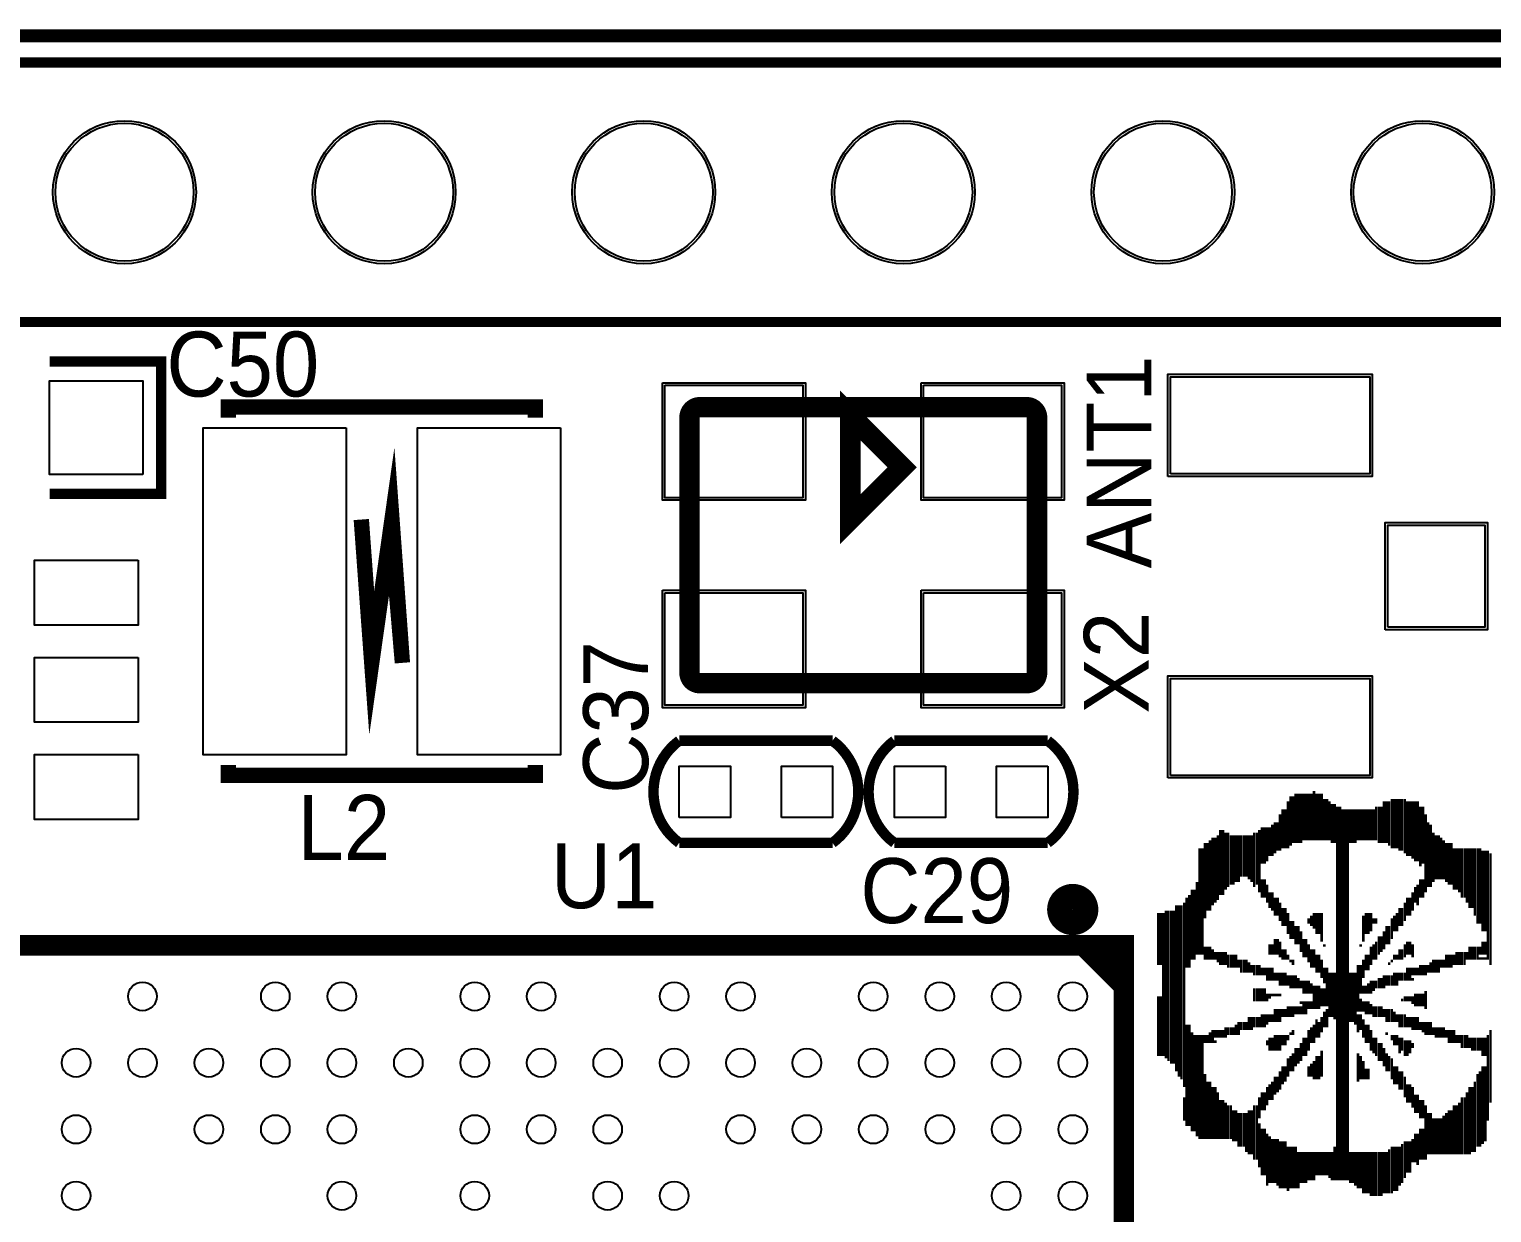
# Model space of a CAD drawing. Extents: x -35 to 92, y 44 to 90.
# Drawn here: x -24.08 to -9.77, y 78.43 to 90.01 of the extents above; entities that cross this region are included whole.
import ezdxf
from ezdxf.enums import TextEntityAlignment as Align

# ---------------------------------------------------------------- set-up
doc = ezdxf.new("R2010")
doc.units = 0
doc.header["$MEASUREMENT"] = 0
for name, color, linetype in [('BG_OUTLINE', 254, 'CONTINUOUS'), ('BG_SILKSCREEN_TOP', 43, 'CONTINUOUS'), ('PG_SILKSCREEN_TOP', 30, 'CONTINUOUS'), ('PIN_PASTEMASK_TOP', 85, 'CONTINUOUS'), ('PIN_TOP', 1, 'CONTINUOUS'), ('RD_SILKSCREEN_TOP', 142, 'CONTINUOUS')]:
    doc.layers.add(name, color=color, linetype=linetype)

msp = doc.modelspace()

# ---------------------------------------------------------------- linework, layer by layer
at = {"layer": 'BG_OUTLINE', "const_width": 0.127}
msp.add_lwpolyline([(-32.45, 89.948), (18.55, 89.948, -0.414214), (20.55, 87.948), (20.55, 45.948, -0.414214), (18.55, 43.948), (-32.45, 43.948, -0.414214), (-34.45, 45.948), (-34.45, 87.948, -0.414214), (-32.45, 89.948)], format="xyb", dxfattribs=at)
msp.add_lwpolyline([(18.55, 89.948), (-32.45, 89.948)], dxfattribs=at)
at = {"layer": 'BG_SILKSCREEN_TOP', "const_width": 0.0254}
for points in [[(-11.513, 82.557), (-11.513, 82.074)], [(-11.767, 82.455), (-11.767, 81.998)], [(-11.742, 82.506), (-11.742, 82.023)], [(-11.717, 82.506), (-11.717, 82.049)], [(-11.691, 82.531), (-11.691, 82.049)], [(-11.666, 82.531), (-11.666, 82.049)], [(-11.64, 82.531), (-11.64, 82.049)], [(-11.615, 82.531), (-11.615, 82.074)], [(-11.59, 82.531), (-11.59, 82.074)], [(-11.564, 82.531), (-11.564, 82.074)], [(-11.539, 82.531), (-11.539, 82.074)], [(-11.488, 82.531), (-11.488, 82.074)], [(-11.463, 82.531), (-11.463, 82.074)], [(-11.437, 82.531), (-11.437, 82.074)], [(-11.412, 82.481), (-11.412, 82.074)], [(-11.386, 82.481), (-11.386, 82.074)], [(-11.361, 82.455), (-11.361, 82.074)], [(-11.336, 82.43), (-11.336, 82.049)], [(-11.31, 82.43), (-11.31, 82.049)], [(-11.285, 82.404), (-11.285, 78.747)], [(-11.259, 82.404), (-11.259, 78.747)], [(-10.904, 82.404), (-10.904, 82.074)], [(-10.878, 82.404), (-10.878, 82.049)], [(-10.853, 82.404), (-10.853, 82.049)], [(-10.828, 82.455), (-10.828, 82.049)], [(-10.802, 82.455), (-10.802, 82.049)], [(-10.777, 82.455), (-10.777, 82.023)], [(-10.751, 82.481), (-10.751, 81.998)], [(-10.726, 82.481), (-10.726, 81.998)], [(-10.701, 82.481), (-10.701, 81.998)], [(-10.675, 82.481), (-10.675, 81.973)], [(-10.65, 82.481), (-10.65, 81.973)], [(-10.624, 82.481), (-10.624, 81.947)], [(-10.599, 82.455), (-10.599, 81.922)], [(-10.574, 82.455), (-10.574, 81.922)], [(-10.548, 82.455), (-10.548, 81.896)], [(-10.523, 82.455), (-10.523, 81.871)], [(-10.497, 82.455), (-10.497, 81.871)], [(-10.472, 82.404), (-10.472, 81.82)], [(-10.447, 82.404), (-10.447, 81.846)], [(-11.844, 82.328), (-11.844, 81.973)], [(-11.818, 82.379), (-11.818, 81.998)], [(-11.793, 82.379), (-11.793, 81.998)], [(-11.234, 82.379), (-11.234, 78.747)], [(-11.209, 82.379), (-11.209, 78.747)], [(-11.183, 82.379), (-11.183, 78.747)], [(-11.158, 82.379), (-11.158, 82.049)], [(-11.132, 82.379), (-11.132, 82.049)], [(-11.107, 82.379), (-11.107, 82.049)], [(-11.082, 82.379), (-11.082, 82.074)], [(-11.056, 82.379), (-11.056, 82.074)], [(-11.031, 82.379), (-11.031, 82.074)], [(-11.005, 82.379), (-11.005, 82.074)], [(-10.98, 82.379), (-10.98, 82.074)], [(-10.955, 82.379), (-10.955, 82.074)], [(-10.929, 82.379), (-10.929, 82.074)], [(-10.421, 82.328), (-10.421, 81.566)], [(-12.453, 82.125), (-12.453, 81.49)], [(-12.428, 82.176), (-12.428, 81.541)], [(-12.402, 82.176), (-12.402, 81.541)], [(-12.377, 82.15), (-12.377, 81.592)], [(-12.352, 82.15), (-12.352, 81.617)], [(-12.326, 82.125), (-12.326, 81.642)], [(-12.301, 82.125), (-12.301, 81.642)], [(-12.275, 82.125), (-12.275, 81.668)], [(-12.25, 82.125), (-12.25, 81.668)], [(-12.225, 82.125), (-12.225, 81.719)], [(-12.199, 82.125), (-12.199, 81.719)], [(-12.174, 82.125), (-12.174, 81.719)], [(-12.148, 82.125), (-12.148, 81.693)], [(-12.123, 82.125), (-12.123, 81.668)], [(-12.098, 82.15), (-12.098, 81.617)], [(-12.072, 82.15), (-12.072, 81.642)], [(-12.047, 82.176), (-12.047, 81.566)], [(-12.021, 82.201), (-12.021, 81.846)], [(-11.996, 82.201), (-11.996, 81.846)], [(-11.971, 82.201), (-11.971, 81.871)], [(-11.945, 82.201), (-11.945, 81.922)], [(-11.92, 82.227), (-11.92, 81.922)], [(-11.894, 82.252), (-11.894, 81.947)], [(-11.869, 82.252), (-11.869, 81.973)], [(-10.396, 82.252), (-10.396, 81.617)], [(-10.37, 82.227), (-10.37, 81.617)], [(-10.345, 82.15), (-10.345, 81.668)], [(-10.32, 82.125), (-10.32, 81.693)], [(-10.294, 82.125), (-10.294, 81.693)], [(-12.631, 81.998), (-12.631, 80.957)], [(-12.606, 81.998), (-12.606, 80.957)], [(-12.58, 82.049), (-12.58, 81.312)], [(-12.555, 82.049), (-12.555, 81.388)], [(-12.529, 82.074), (-12.529, 81.388)], [(-12.504, 82.1), (-12.504, 81.439)], [(-12.479, 82.1), (-12.479, 81.465)], [(-10.269, 82.1), (-10.269, 81.693)], [(-10.243, 82.074), (-10.243, 81.693)], [(-10.218, 82.049), (-10.218, 81.668)], [(-10.193, 82.049), (-10.193, 81.642)], [(-10.167, 82.049), (-10.167, 81.642)], [(-10.142, 81.998), (-10.142, 81.592)], [(-10.116, 81.998), (-10.116, 81.592)], [(-10.091, 81.998), (-10.091, 81.566)], [(-10.066, 81.998), (-10.066, 81.515)], [(-10.04, 81.998), (-10.04, 81.515)], [(-10.015, 81.998), (-10.015, 81.465)], [(-9.989, 81.998), (-9.989, 81.414)], [(-9.964, 81.998), (-9.964, 81.414)], [(-9.939, 81.998), (-9.939, 81.338)], [(-9.913, 81.998), (-9.913, 81.261)], [(-9.888, 81.998), (-9.888, 81.261)], [(-9.862, 81.973), (-9.862, 81.185)], [(-9.837, 81.973), (-9.837, 81.185)], [(-9.812, 81.973), (-9.812, 80.906)], [(-9.786, 81.947), (-9.786, 80.855)], [(-12.021, 81.693), (-12.021, 81.515)], [(-11.996, 81.693), (-11.996, 81.515)], [(-10.472, 81.693), (-10.472, 81.515)], [(-10.447, 81.693), (-10.447, 81.515)], [(-12.707, 81.592), (-12.707, 80.906)], [(-12.682, 81.592), (-12.682, 80.906)], [(-12.656, 81.668), (-12.656, 80.957)], [(-11.971, 81.642), (-11.971, 81.465)], [(-11.945, 81.566), (-11.945, 81.414)], [(-11.92, 81.566), (-11.92, 81.388)], [(-10.548, 81.566), (-10.548, 81.388)], [(-10.523, 81.617), (-10.523, 81.465)], [(-10.497, 81.642), (-10.497, 81.439)], [(-12.86, 81.439), (-12.86, 79.814)], [(-12.834, 81.439), (-12.834, 79.763)], [(-12.809, 81.439), (-12.809, 79.737)], [(-12.783, 81.465), (-12.783, 79.661)], [(-12.758, 81.515), (-12.758, 80.83)], [(-12.733, 81.541), (-12.733, 80.83)], [(-11.894, 81.515), (-11.894, 81.338)], [(-11.869, 81.515), (-11.869, 81.338)], [(-11.844, 81.465), (-11.844, 81.287)], [(-11.818, 81.414), (-11.818, 81.236)], [(-11.793, 81.414), (-11.793, 81.236)], [(-10.675, 81.414), (-10.675, 81.236)], [(-10.65, 81.414), (-10.65, 81.236)], [(-10.624, 81.465), (-10.624, 81.287)], [(-10.599, 81.515), (-10.599, 81.338)], [(-10.574, 81.515), (-10.574, 81.338)], [(-13.037, 81.363), (-13.037, 80.855)], [(-13.012, 81.363), (-13.012, 80.855)], [(-12.987, 81.363), (-12.987, 79.966)], [(-12.961, 81.388), (-12.961, 79.941)], [(-12.936, 81.388), (-12.936, 79.915)], [(-12.91, 81.388), (-12.91, 79.89)], [(-12.885, 81.388), (-12.885, 79.89)], [(-12.783, 81.338), (-12.783, 80.957)], [(-11.767, 81.363), (-11.767, 81.16)], [(-11.742, 81.287), (-11.742, 81.109)], [(-11.717, 81.287), (-11.717, 81.109)], [(-11.564, 81.312), (-11.564, 81.261)], [(-11.539, 81.338), (-11.539, 81.236)], [(-11.513, 81.363), (-11.513, 81.211)], [(-11.488, 81.363), (-11.488, 81.16)], [(-11.463, 81.363), (-11.463, 81.16)], [(-11.437, 81.363), (-11.437, 81.084)], [(-11.031, 81.338), (-11.031, 81.084)], [(-11.005, 81.363), (-11.005, 81.16)], [(-10.98, 81.363), (-10.98, 81.16)], [(-10.955, 81.363), (-10.955, 81.185)], [(-10.929, 81.312), (-10.929, 81.261)], [(-10.904, 81.312), (-10.904, 81.261)], [(-10.751, 81.312), (-10.751, 81.109)], [(-10.726, 81.338), (-10.726, 81.185)], [(-10.701, 81.363), (-10.701, 81.185)], [(-12.834, 81.236), (-12.834, 81.058)], [(-12.809, 81.236), (-12.809, 81.058)], [(-11.691, 81.236), (-11.691, 81.058)], [(-11.666, 81.236), (-11.666, 81.058)], [(-11.64, 81.185), (-11.64, 80.982)], [(-10.878, 81.134), (-10.878, 80.957)], [(-10.853, 81.134), (-10.853, 80.982)], [(-10.828, 81.185), (-10.828, 81.007)], [(-10.802, 81.236), (-10.802, 81.058)], [(-10.777, 81.236), (-10.777, 81.058)], [(-12.58, 81.033), (-12.58, 80.906)], [(-12.555, 81.033), (-12.555, 80.906)], [(-12.529, 81.033), (-12.529, 80.906)], [(-12.504, 81.007), (-12.504, 80.906)], [(-12.479, 80.982), (-12.479, 80.906)], [(-12.453, 80.982), (-12.453, 80.88)], [(-12.428, 80.982), (-12.428, 80.855)], [(-12.402, 80.982), (-12.402, 80.855)], [(-12.377, 80.982), (-12.377, 80.855)], [(-11.945, 81.058), (-11.945, 80.957)], [(-11.92, 81.058), (-11.92, 80.957)], [(-11.894, 81.109), (-11.894, 80.957)], [(-11.869, 81.109), (-11.869, 80.957)], [(-11.844, 81.084), (-11.844, 80.931)], [(-11.818, 81.007), (-11.818, 80.906)], [(-11.793, 81.007), (-11.793, 80.906)], [(-11.615, 81.109), (-11.615, 80.931)], [(-11.59, 81.109), (-11.59, 80.931)], [(-11.564, 81.058), (-11.564, 80.88)], [(-11.539, 81.007), (-11.539, 80.83)], [(-11.513, 81.007), (-11.513, 80.83)], [(-11.412, 81.058), (-11.412, 81.033)], [(-11.056, 81.058), (-11.056, 81.033)], [(-10.955, 81.033), (-10.955, 80.855)], [(-10.929, 81.058), (-10.929, 80.906)], [(-10.904, 81.084), (-10.904, 80.906)], [(-10.675, 81.007), (-10.675, 80.906)], [(-10.65, 81.007), (-10.65, 80.906)], [(-10.624, 81.058), (-10.624, 80.931)], [(-10.599, 81.084), (-10.599, 80.957)], [(-10.574, 81.084), (-10.574, 80.957)], [(-10.548, 81.058), (-10.548, 80.931)], [(-10.116, 80.982), (-10.116, 80.855)], [(-10.091, 80.982), (-10.091, 80.855)], [(-10.066, 80.982), (-10.066, 80.855)], [(-10.04, 80.982), (-10.04, 80.855)], [(-10.015, 80.982), (-10.015, 80.906)], [(-9.989, 81.033), (-9.989, 80.906)], [(-9.964, 81.033), (-9.964, 80.906)], [(-9.939, 81.033), (-9.939, 80.906)], [(-9.913, 81.033), (-9.913, 80.906)], [(-9.888, 81.033), (-9.888, 80.957)], [(-9.862, 81.084), (-9.862, 80.957)], [(-9.837, 81.084), (-9.837, 80.957)], [(-12.352, 80.957), (-12.352, 80.83)], [(-12.326, 80.957), (-12.326, 80.83)], [(-12.301, 80.957), (-12.301, 80.83)], [(-12.275, 80.957), (-12.275, 80.83)], [(-12.25, 80.906), (-12.25, 80.83)], [(-12.225, 80.906), (-12.225, 80.779)], [(-12.199, 80.906), (-12.199, 80.779)], [(-12.174, 80.906), (-12.174, 80.779)], [(-12.148, 80.88), (-12.148, 80.779)], [(-12.123, 80.855), (-12.123, 80.779)], [(-12.098, 80.855), (-12.098, 80.753)], [(-12.072, 80.855), (-12.072, 80.753)], [(-12.047, 80.855), (-12.047, 80.753)], [(-12.021, 80.83), (-12.021, 80.753)], [(-11.996, 80.83), (-11.996, 80.753)], [(-11.971, 80.83), (-11.971, 80.703)], [(-11.945, 80.83), (-11.945, 80.703)], [(-11.92, 80.83), (-11.92, 80.703)], [(-11.767, 80.957), (-11.767, 80.906)], [(-11.742, 80.906), (-11.742, 80.88)], [(-11.717, 80.906), (-11.717, 80.855)], [(-11.488, 80.957), (-11.488, 80.779)], [(-11.463, 80.957), (-11.463, 80.779)], [(-11.437, 80.906), (-11.437, 80.728)], [(-11.412, 80.83), (-11.412, 80.677)], [(-11.386, 80.83), (-11.386, 80.449)], [(-11.082, 80.855), (-11.082, 80.398)], [(-11.056, 80.855), (-11.056, 80.576)], [(-11.031, 80.906), (-11.031, 80.728)], [(-11.005, 80.957), (-11.005, 80.804)], [(-10.98, 80.957), (-10.98, 80.804)], [(-10.777, 80.88), (-10.777, 80.855)], [(-10.751, 80.906), (-10.751, 80.88)], [(-10.726, 80.957), (-10.726, 80.906)], [(-10.701, 80.957), (-10.701, 80.906)], [(-10.599, 80.83), (-10.599, 80.703)], [(-10.574, 80.83), (-10.574, 80.703)], [(-10.548, 80.83), (-10.548, 80.753)], [(-10.523, 80.83), (-10.523, 80.753)], [(-10.497, 80.83), (-10.497, 80.753)], [(-10.472, 80.855), (-10.472, 80.753)], [(-10.447, 80.855), (-10.447, 80.753)], [(-10.421, 80.855), (-10.421, 80.753)], [(-10.396, 80.855), (-10.396, 80.779)], [(-10.37, 80.88), (-10.37, 80.779)], [(-10.345, 80.906), (-10.345, 80.779)], [(-10.32, 80.906), (-10.32, 80.779)], [(-10.294, 80.906), (-10.294, 80.779)], [(-10.269, 80.906), (-10.269, 80.83)], [(-10.243, 80.906), (-10.243, 80.83)], [(-10.218, 80.957), (-10.218, 80.83)], [(-10.193, 80.957), (-10.193, 80.83)], [(-10.167, 80.957), (-10.167, 80.83)], [(-10.142, 80.957), (-10.142, 80.855)], [(-9.888, 80.931), (-9.888, 80.906)], [(-9.862, 80.931), (-9.862, 80.906)], [(-9.837, 80.931), (-9.837, 80.906)], [(-11.894, 80.779), (-11.894, 80.703)], [(-11.869, 80.779), (-11.869, 80.703)], [(-11.844, 80.779), (-11.844, 80.652)], [(-11.818, 80.779), (-11.818, 80.652)], [(-11.793, 80.779), (-11.793, 80.652)], [(-11.767, 80.753), (-11.767, 80.652)], [(-11.742, 80.753), (-11.742, 80.626)], [(-11.717, 80.753), (-11.717, 80.626)], [(-11.691, 80.753), (-11.691, 80.626)], [(-11.666, 80.728), (-11.666, 80.626)], [(-11.64, 80.703), (-11.64, 80.626)], [(-11.615, 80.703), (-11.615, 80.576)], [(-11.59, 80.703), (-11.59, 80.576)], [(-11.564, 80.703), (-11.564, 80.576)], [(-11.361, 80.779), (-11.361, 80.347)], [(-11.336, 80.779), (-11.336, 80.347)], [(-11.31, 80.779), (-11.31, 80.322)], [(-11.158, 80.779), (-11.158, 80.296)], [(-11.132, 80.779), (-11.132, 80.296)], [(-11.107, 80.779), (-11.107, 80.271)], [(-10.955, 80.703), (-10.955, 80.576)], [(-10.929, 80.703), (-10.929, 80.601)], [(-10.904, 80.703), (-10.904, 80.626)], [(-10.878, 80.728), (-10.878, 80.626)], [(-10.853, 80.728), (-10.853, 80.626)], [(-10.828, 80.753), (-10.828, 80.626)], [(-10.802, 80.753), (-10.802, 80.652)], [(-10.777, 80.753), (-10.777, 80.652)], [(-10.751, 80.753), (-10.751, 80.652)], [(-10.726, 80.779), (-10.726, 80.652)], [(-10.701, 80.779), (-10.701, 80.652)], [(-10.675, 80.779), (-10.675, 80.703)], [(-10.65, 80.779), (-10.65, 80.703)], [(-10.624, 80.779), (-10.624, 80.703)], [(-10.548, 80.728), (-10.548, 80.703)], [(-13.037, 80.55), (-13.037, 79.966)], [(-13.012, 80.55), (-13.012, 79.966)], [(-12.098, 80.626), (-12.098, 80.499)], [(-12.072, 80.626), (-12.072, 80.499)], [(-12.047, 80.626), (-12.047, 80.499)], [(-12.021, 80.626), (-12.021, 80.499)], [(-11.996, 80.626), (-11.996, 80.499)], [(-11.971, 80.576), (-11.971, 80.499)], [(-11.945, 80.576), (-11.945, 80.525)], [(-11.92, 80.576), (-11.92, 80.55)], [(-11.894, 80.576), (-11.894, 80.55)], [(-11.869, 80.576), (-11.869, 80.55)], [(-11.844, 80.576), (-11.844, 80.55)], [(-11.539, 80.677), (-11.539, 80.576)], [(-11.513, 80.652), (-11.513, 80.423)], [(-11.488, 80.652), (-11.488, 80.423)], [(-11.463, 80.652), (-11.463, 80.423)], [(-11.437, 80.626), (-11.437, 80.449)], [(-11.412, 80.626), (-11.412, 80.449)], [(-11.031, 80.652), (-11.031, 80.576)], [(-11.005, 80.652), (-11.005, 80.576)], [(-10.98, 80.677), (-10.98, 80.576)], [(-10.624, 80.55), (-10.624, 80.499)], [(-10.599, 80.55), (-10.599, 80.499)], [(-10.574, 80.55), (-10.574, 80.499)], [(-10.548, 80.55), (-10.548, 80.474)], [(-10.523, 80.576), (-10.523, 80.449)], [(-10.497, 80.576), (-10.497, 80.449)], [(-10.472, 80.576), (-10.472, 80.449)], [(-10.447, 80.576), (-10.447, 80.449)], [(-10.421, 80.601), (-10.421, 80.423)], [(-12.834, 80.449), (-12.834, 80.068)], [(-12.809, 80.449), (-12.809, 80.068)], [(-12.783, 80.525), (-12.783, 80.042)], [(-11.894, 80.423), (-11.894, 80.296)], [(-11.869, 80.423), (-11.869, 80.296)], [(-11.844, 80.423), (-11.844, 80.296)], [(-11.818, 80.423), (-11.818, 80.347)], [(-11.793, 80.423), (-11.793, 80.347)], [(-11.767, 80.449), (-11.767, 80.347)], [(-11.742, 80.449), (-11.742, 80.347)], [(-11.717, 80.449), (-11.717, 80.347)], [(-11.691, 80.449), (-11.691, 80.372)], [(-11.666, 80.449), (-11.666, 80.372)], [(-11.64, 80.499), (-11.64, 80.474)], [(-11.64, 80.449), (-11.64, 80.372)], [(-11.615, 80.499), (-11.615, 80.372)], [(-11.59, 80.499), (-11.59, 80.372)], [(-11.564, 80.499), (-11.564, 80.423)], [(-11.539, 80.499), (-11.539, 80.423)], [(-11.386, 80.423), (-11.386, 80.245)], [(-11.056, 80.525), (-11.056, 80.398)], [(-11.031, 80.499), (-11.031, 80.398)], [(-11.005, 80.499), (-11.005, 80.372)], [(-10.98, 80.499), (-10.98, 80.372)], [(-10.955, 80.474), (-10.955, 80.372)], [(-10.929, 80.449), (-10.929, 80.347)], [(-10.904, 80.449), (-10.904, 80.347)], [(-10.878, 80.449), (-10.878, 80.347)], [(-10.853, 80.449), (-10.853, 80.347)], [(-10.828, 80.423), (-10.828, 80.347)], [(-10.802, 80.423), (-10.802, 80.296)], [(-10.777, 80.423), (-10.777, 80.296)], [(-10.751, 80.423), (-10.751, 80.296)], [(-10.65, 80.525), (-10.65, 80.499)], [(-12.885, 80.398), (-12.885, 80.118)], [(-12.86, 80.398), (-12.86, 80.093)], [(-12.758, 80.271), (-12.758, 79.28)], [(-12.733, 80.271), (-12.733, 79.28)], [(-12.275, 80.271), (-12.275, 80.169)], [(-12.25, 80.296), (-12.25, 80.169)], [(-12.225, 80.296), (-12.225, 80.22)], [(-12.199, 80.296), (-12.199, 80.22)], [(-12.174, 80.296), (-12.174, 80.22)], [(-12.148, 80.347), (-12.148, 80.22)], [(-12.123, 80.347), (-12.123, 80.22)], [(-12.098, 80.347), (-12.098, 80.245)], [(-12.072, 80.347), (-12.072, 80.245)], [(-12.047, 80.347), (-12.047, 80.245)], [(-12.021, 80.372), (-12.021, 80.245)], [(-11.996, 80.372), (-11.996, 80.245)], [(-11.971, 80.372), (-11.971, 80.271)], [(-11.945, 80.372), (-11.945, 80.296)], [(-11.92, 80.372), (-11.92, 80.296)], [(-11.513, 80.271), (-11.513, 80.093)], [(-11.488, 80.322), (-11.488, 80.144)], [(-11.463, 80.296), (-11.463, 80.144)], [(-11.437, 80.347), (-11.437, 80.195)], [(-11.412, 80.398), (-11.412, 80.245)], [(-11.082, 80.372), (-11.082, 80.195)], [(-11.056, 80.372), (-11.056, 80.22)], [(-11.031, 80.322), (-11.031, 80.144)], [(-11.005, 80.271), (-11.005, 80.093)], [(-10.98, 80.271), (-10.98, 80.093)], [(-10.726, 80.398), (-10.726, 80.296)], [(-10.701, 80.372), (-10.701, 80.296)], [(-10.675, 80.372), (-10.675, 80.245)], [(-10.65, 80.372), (-10.65, 80.245)], [(-10.624, 80.372), (-10.624, 80.245)], [(-10.599, 80.347), (-10.599, 80.245)], [(-10.574, 80.347), (-10.574, 80.245)], [(-10.548, 80.347), (-10.548, 80.22)], [(-10.523, 80.347), (-10.523, 80.22)], [(-10.497, 80.347), (-10.497, 80.22)], [(-10.472, 80.296), (-10.472, 80.22)], [(-10.447, 80.296), (-10.447, 80.195)], [(-10.421, 80.296), (-10.421, 80.169)], [(-10.396, 80.296), (-10.396, 80.169)], [(-10.37, 80.296), (-10.37, 80.169)], [(-12.707, 80.195), (-12.707, 79.229)], [(-12.682, 80.169), (-12.682, 79.229)], [(-12.656, 80.169), (-12.656, 79.179)], [(-12.631, 80.169), (-12.631, 79.153)], [(-12.606, 80.169), (-12.606, 79.153)], [(-12.58, 80.169), (-12.58, 80.093)], [(-12.555, 80.169), (-12.555, 80.093)], [(-12.529, 80.195), (-12.529, 80.093)], [(-12.504, 80.22), (-12.504, 80.093)], [(-12.479, 80.22), (-12.479, 80.144)], [(-12.479, 80.118), (-12.479, 80.093)], [(-12.453, 80.22), (-12.453, 80.144)], [(-12.428, 80.22), (-12.428, 80.144)], [(-12.402, 80.22), (-12.402, 80.144)], [(-12.377, 80.245), (-12.377, 80.144)], [(-12.352, 80.245), (-12.352, 80.169)], [(-12.326, 80.245), (-12.326, 80.169)], [(-12.301, 80.245), (-12.301, 80.169)], [(-11.971, 80.118), (-11.971, 80.068)], [(-11.945, 80.144), (-11.945, 80.017)], [(-11.92, 80.144), (-11.92, 80.017)], [(-11.894, 80.169), (-11.894, 80.017)], [(-11.869, 80.169), (-11.869, 80.017)], [(-11.844, 80.169), (-11.844, 80.017)], [(-11.818, 80.169), (-11.818, 80.068)], [(-11.793, 80.169), (-11.793, 80.068)], [(-11.767, 80.169), (-11.767, 80.118)], [(-11.742, 80.195), (-11.742, 80.169)], [(-11.717, 80.22), (-11.717, 80.169)], [(-11.615, 80.144), (-11.615, 79.966)], [(-11.59, 80.144), (-11.59, 79.966)], [(-11.564, 80.22), (-11.564, 80.017)], [(-11.539, 80.245), (-11.539, 80.093)], [(-10.955, 80.22), (-10.955, 80.017)], [(-10.929, 80.144), (-10.929, 79.991)], [(-10.904, 80.144), (-10.904, 79.966)], [(-10.802, 80.195), (-10.802, 80.169)], [(-10.751, 80.169), (-10.751, 80.118)], [(-10.726, 80.169), (-10.726, 80.068)], [(-10.701, 80.169), (-10.701, 80.068)], [(-10.675, 80.144), (-10.675, 79.991)], [(-10.65, 80.144), (-10.65, 80.017)], [(-10.624, 80.118), (-10.624, 79.966)], [(-10.599, 80.118), (-10.599, 79.966)], [(-10.574, 80.118), (-10.574, 79.991)], [(-10.345, 80.245), (-10.345, 80.169)], [(-10.32, 80.245), (-10.32, 80.144)], [(-10.294, 80.245), (-10.294, 80.144)], [(-10.269, 80.245), (-10.269, 80.144)], [(-10.243, 80.245), (-10.243, 80.144)], [(-10.218, 80.22), (-10.218, 80.144)], [(-10.193, 80.22), (-10.193, 80.093)], [(-10.167, 80.22), (-10.167, 80.093)], [(-10.142, 80.22), (-10.142, 80.093)], [(-10.116, 80.169), (-10.116, 80.093)], [(-10.091, 80.169), (-10.091, 80.093)], [(-10.066, 80.169), (-10.066, 80.042)], [(-10.04, 80.169), (-10.04, 80.042)], [(-10.015, 80.169), (-10.015, 80.042)], [(-9.989, 80.144), (-9.989, 80.042)], [(-9.964, 80.144), (-9.964, 80.017)], [(-9.939, 80.144), (-9.939, 80.017)], [(-9.913, 80.144), (-9.913, 80.017)], [(-9.888, 80.144), (-9.888, 80.017)], [(-9.862, 80.144), (-9.862, 79.966)], [(-9.837, 80.144), (-9.837, 79.966)], [(-9.812, 80.169), (-9.812, 79.331)], [(-9.786, 80.22), (-9.786, 79.509)], [(-11.717, 79.991), (-11.717, 79.814)], [(-11.691, 80.042), (-11.691, 79.864)], [(-11.666, 80.042), (-11.666, 79.89)], [(-11.64, 80.093), (-11.64, 79.915)], [(-11.437, 80.017), (-11.437, 79.763)], [(-11.082, 79.991), (-11.082, 79.712)], [(-10.878, 80.093), (-10.878, 79.915)], [(-10.853, 80.093), (-10.853, 79.915)], [(-10.828, 80.042), (-10.828, 79.864)], [(-10.802, 79.991), (-10.802, 79.814)], [(-10.548, 80.093), (-10.548, 80.042)], [(-11.818, 79.864), (-11.818, 79.687)], [(-11.793, 79.864), (-11.793, 79.712)], [(-11.767, 79.941), (-11.767, 79.763)], [(-11.742, 79.966), (-11.742, 79.814)], [(-11.564, 79.864), (-11.564, 79.763)], [(-11.539, 79.89), (-11.539, 79.763)], [(-11.513, 79.915), (-11.513, 79.737)], [(-11.488, 79.966), (-11.488, 79.737)], [(-11.463, 79.966), (-11.463, 79.737)], [(-11.056, 79.966), (-11.056, 79.737)], [(-11.031, 79.915), (-11.031, 79.737)], [(-11.005, 79.839), (-11.005, 79.737)], [(-10.98, 79.839), (-10.98, 79.737)], [(-10.777, 79.966), (-10.777, 79.814)], [(-10.751, 79.941), (-10.751, 79.737)], [(-10.726, 79.864), (-10.726, 79.687)], [(-10.701, 79.864), (-10.701, 79.687)], [(-9.862, 79.864), (-9.862, 79.102)], [(-9.837, 79.864), (-9.837, 79.128)], [(-12.58, 79.788), (-12.58, 79.153)], [(-12.555, 79.712), (-12.555, 79.153)], [(-12.529, 79.712), (-12.529, 79.153)], [(-11.945, 79.687), (-11.945, 79.534)], [(-11.92, 79.712), (-11.92, 79.534)], [(-11.894, 79.763), (-11.894, 79.585)], [(-11.869, 79.763), (-11.869, 79.61)], [(-11.844, 79.814), (-11.844, 79.636)], [(-10.675, 79.814), (-10.675, 79.636)], [(-10.65, 79.814), (-10.65, 79.636)], [(-10.624, 79.763), (-10.624, 79.56)], [(-10.599, 79.687), (-10.599, 79.509)], [(-10.574, 79.687), (-10.574, 79.509)], [(-9.939, 79.712), (-9.939, 79.026)], [(-9.913, 79.788), (-9.913, 79.077)], [(-9.888, 79.814), (-9.888, 79.077)], [(-12.783, 79.56), (-12.783, 79.331)], [(-12.504, 79.661), (-12.504, 79.153)], [(-12.479, 79.661), (-12.479, 79.153)], [(-12.453, 79.61), (-12.453, 79.153)], [(-12.047, 79.56), (-12.047, 79.356)], [(-12.021, 79.61), (-12.021, 79.433)], [(-11.996, 79.61), (-11.996, 79.433)], [(-11.971, 79.661), (-11.971, 79.483)], [(-10.548, 79.661), (-10.548, 79.458)], [(-10.523, 79.585), (-10.523, 79.407)], [(-10.497, 79.585), (-10.497, 79.407)], [(-10.066, 79.56), (-10.066, 79.001)], [(-10.04, 79.56), (-10.04, 79.001)], [(-10.015, 79.61), (-10.015, 79.001)], [(-9.989, 79.661), (-9.989, 79.001)], [(-9.964, 79.661), (-9.964, 79.026)], [(-12.428, 79.534), (-12.428, 79.153)], [(-12.402, 79.534), (-12.402, 79.153)], [(-12.377, 79.509), (-12.377, 79.153)], [(-12.352, 79.483), (-12.352, 79.153)], [(-12.326, 79.483), (-12.326, 79.153)], [(-12.301, 79.433), (-12.301, 79.128)], [(-12.275, 79.433), (-12.275, 79.128)], [(-12.25, 79.407), (-12.25, 79.077)], [(-12.225, 79.407), (-12.225, 79.077)], [(-12.199, 79.407), (-12.199, 79.077)], [(-12.174, 79.407), (-12.174, 79.026)], [(-12.148, 79.433), (-12.148, 79.001)], [(-12.123, 79.433), (-12.123, 79.001)], [(-12.098, 79.483), (-12.098, 78.95)], [(-12.072, 79.483), (-12.072, 78.95)], [(-10.472, 79.534), (-10.472, 79.356)], [(-10.447, 79.534), (-10.447, 79.356)], [(-10.421, 79.483), (-10.421, 78.95)], [(-10.396, 79.407), (-10.396, 79.001)], [(-10.37, 79.407), (-10.37, 79.001)], [(-10.218, 79.407), (-10.218, 79.001)], [(-10.193, 79.433), (-10.193, 79.001)], [(-10.167, 79.433), (-10.167, 79.001)], [(-10.142, 79.483), (-10.142, 79.001)], [(-10.116, 79.483), (-10.116, 79.001)], [(-10.091, 79.509), (-10.091, 79.001)], [(-12.047, 79.306), (-12.047, 78.874)], [(-10.345, 79.356), (-10.345, 79.001)], [(-10.32, 79.356), (-10.32, 79.001)], [(-10.294, 79.356), (-10.294, 79.001)], [(-10.269, 79.356), (-10.269, 79.001)], [(-10.243, 79.382), (-10.243, 79.001)], [(-12.021, 79.255), (-12.021, 78.798)], [(-11.996, 79.255), (-11.996, 78.798)], [(-11.971, 79.204), (-11.971, 78.696)], [(-11.945, 79.179), (-11.945, 78.721)], [(-11.92, 79.153), (-11.92, 78.721)], [(-11.894, 79.153), (-11.894, 78.721)], [(-11.869, 79.153), (-11.869, 78.696)], [(-11.844, 79.128), (-11.844, 78.671)], [(-11.818, 79.128), (-11.818, 78.671)], [(-11.793, 79.128), (-11.793, 78.671)], [(-10.624, 79.128), (-10.624, 78.772)], [(-10.599, 79.128), (-10.599, 78.823)], [(-10.574, 79.128), (-10.574, 78.823)], [(-10.548, 79.153), (-10.548, 78.925)], [(-10.523, 79.204), (-10.523, 78.925)], [(-10.497, 79.204), (-10.497, 78.899)], [(-10.472, 79.255), (-10.472, 78.95)], [(-10.447, 79.255), (-10.447, 78.95)], [(-11.767, 79.077), (-11.767, 78.645)], [(-11.742, 79.077), (-11.742, 78.671)], [(-11.717, 79.077), (-11.717, 78.671)], [(-11.691, 79.077), (-11.691, 78.671)], [(-11.666, 79.026), (-11.666, 78.671)], [(-11.64, 79.026), (-11.64, 78.721)], [(-11.615, 79.026), (-11.615, 78.721)], [(-11.59, 79.026), (-11.59, 78.721)], [(-11.564, 79.026), (-11.564, 78.747)], [(-11.539, 79.026), (-11.539, 78.747)], [(-11.513, 79.026), (-11.513, 78.747)], [(-11.488, 79.026), (-11.488, 78.798)], [(-11.463, 79.026), (-11.463, 78.798)], [(-11.437, 79.026), (-11.437, 78.798)], [(-11.412, 79.026), (-11.412, 78.798)], [(-11.386, 79.026), (-11.386, 78.798)], [(-11.361, 79.026), (-11.361, 78.772)], [(-11.336, 79.026), (-11.336, 78.747)], [(-11.31, 79.077), (-11.31, 78.747)], [(-11.158, 79.026), (-11.158, 78.721)], [(-11.132, 79.026), (-11.132, 78.721)], [(-11.107, 79.026), (-11.107, 78.696)], [(-11.082, 79.026), (-11.082, 78.671)], [(-11.056, 79.026), (-11.056, 78.671)], [(-11.031, 79.026), (-11.031, 78.62)], [(-11.005, 79.026), (-11.005, 78.62)], [(-10.98, 79.026), (-10.98, 78.62)], [(-10.955, 79.026), (-10.955, 78.594)], [(-10.929, 79.026), (-10.929, 78.594)], [(-10.904, 79.026), (-10.904, 78.594)], [(-10.878, 79.026), (-10.878, 78.594)], [(-10.853, 79.026), (-10.853, 78.594)], [(-10.828, 79.026), (-10.828, 78.62)], [(-10.802, 79.026), (-10.802, 78.62)], [(-10.777, 79.052), (-10.777, 78.62)], [(-10.751, 79.077), (-10.751, 78.62)], [(-10.726, 79.077), (-10.726, 78.645)], [(-10.701, 79.077), (-10.701, 78.645)], [(-10.675, 79.077), (-10.675, 78.696)], [(-10.65, 79.102), (-10.65, 78.721)]]:
    msp.add_lwpolyline(points, dxfattribs=at)
at = {"layer": 'PG_SILKSCREEN_TOP'}
for points, const_width in [([(-26.96, 89.687), (6.06, 89.687), (6.06, 87.147)], 0.1), ([(6.06, 87.147), (-26.96, 87.147), (-26.96, 89.687)], 0.1), ([(-23.883, 86.761), (-22.791, 86.761), (-22.791, 85.465), (-23.883, 85.465)], 0.102), ([(-22.133, 86.212), (-22.133, 86.314), (-19.131, 86.314), (-19.131, 86.212)], 0.15), ([(-16.049, 86.233), (-16.049, 85.217), (-15.541, 85.725), (-16.049, 86.233)], 0.203), ([(-20.833, 85.214), (-20.731, 83.812), (-20.533, 85.214), (-20.431, 83.812), (-20.533, 85.013)], 0.15), ([(-16.223, 83.05), (-17.723, 83.05)], 0.102), ([(-14.118, 83.05), (-15.618, 83.05)], 0.102), ([(-19.131, 82.813), (-19.131, 82.712), (-22.133, 82.712), (-22.133, 82.813)], 0.15), ([(-17.723, 82.05), (-16.223, 82.05)], 0.102), ([(-15.618, 82.05), (-14.118, 82.05)], 0.102), ([(-27.373, 81.048), (-27.373, 67.048), (-13.373, 67.048), (-13.373, 81.048), (-27.373, 81.048)], 0.201), ([(-13.774, 81.048), (-13.373, 80.647)], 0.201), ([(-13.574, 81.048), (-13.373, 80.847)], 0.201)]:
    msp.add_lwpolyline(points, dxfattribs=dict(at, const_width=const_width))
for points, const_width in [([(-17.622, 86.213), (-17.622, 83.713, 0.414406), (-17.522, 83.613), (-14.322, 83.613, 0.414454), (-14.222, 83.713), (-14.222, 86.213, 0.414418), (-14.322, 86.313), (-17.522, 86.313, 0.414394), (-17.622, 86.213)], 0.2), ([(-17.723, 83.05, 0.503889), (-17.723, 82.05)], 0.102), ([(-16.223, 83.05, -0.504958), (-16.223, 82.05)], 0.102), ([(-15.618, 82.05, -0.504954), (-15.618, 83.05)], 0.102), ([(-14.118, 82.05, 0.503898), (-14.118, 83.05)], 0.102), ([(-13.747, 81.398, -0.999969), (-13.999, 81.398, -1.000031), (-13.747, 81.398)], 0.249)]:
    msp.add_lwpolyline(points, format="xyb", dxfattribs=dict(at, const_width=const_width))
at = {"layer": 'PIN_PASTEMASK_TOP'}
for points in [[(-22.969, 85.656), (-23.883, 85.656), (-23.883, 86.57), (-22.969, 86.57)], [(-12.917, 85.66), (-12.917, 86.61), (-10.967, 86.61), (-10.967, 85.66)], [(-17.862, 86.528), (-16.512, 86.528), (-16.512, 85.428), (-17.862, 85.428)], [(-15.332, 86.528), (-13.982, 86.528), (-13.982, 85.428), (-15.332, 85.428)], [(-20.981, 86.113), (-20.981, 82.912), (-22.381, 82.912), (-22.381, 86.113)], [(-18.883, 86.113), (-18.883, 82.912), (-20.283, 82.912), (-20.283, 86.113)], [(-10.79, 84.16), (-10.79, 85.16), (-9.84, 85.16), (-9.84, 84.16)], [(-23.015, 84.815), (-23.015, 84.18), (-24.031, 84.18), (-24.031, 84.815)], [(-17.862, 84.498), (-16.512, 84.498), (-16.512, 83.398), (-17.862, 83.398)], [(-15.332, 84.498), (-13.982, 84.498), (-13.982, 83.398), (-15.332, 83.398)], [(-23.015, 83.865), (-23.015, 83.23), (-24.031, 83.23), (-24.031, 83.865)], [(-12.917, 82.71), (-12.917, 83.66), (-10.967, 83.66), (-10.967, 82.71)], [(-23.015, 82.915), (-23.015, 82.28), (-24.031, 82.28), (-24.031, 82.915)], [(-17.722, 82.3), (-17.722, 82.8), (-17.222, 82.8), (-17.222, 82.3)], [(-16.723, 82.3), (-16.723, 82.8), (-16.223, 82.8), (-16.223, 82.3)], [(-15.118, 82.8), (-15.118, 82.3), (-15.618, 82.3), (-15.618, 82.8)], [(-14.118, 82.8), (-14.118, 82.3), (-14.618, 82.3), (-14.618, 82.8)]]:
    msp.add_lwpolyline(points, close=True, dxfattribs=at)
for centre, radius in [((-23.15, 88.417), 0.675), ((-20.61, 88.417), 0.675), ((-18.07, 88.417), 0.675), ((-15.53, 88.417), 0.675), ((-12.99, 88.417), 0.675), ((-10.45, 88.417), 0.675), ((-22.974, 80.548), 0.14), ((-21.674, 80.548), 0.14), ((-21.023, 80.548), 0.14), ((-19.723, 80.548), 0.14), ((-19.073, 80.548), 0.14), ((-17.772, 80.548), 0.14), ((-17.122, 80.548), 0.14), ((-15.824, 80.548), 0.14), ((-15.174, 80.548), 0.14), ((-14.524, 80.548), 0.14), ((-13.873, 80.548), 0.14), ((-23.624, 79.898), 0.14), ((-22.974, 79.898), 0.14), ((-22.324, 79.898), 0.14), ((-21.674, 79.898), 0.14), ((-21.023, 79.898), 0.14), ((-20.373, 79.898), 0.14), ((-19.723, 79.898), 0.14), ((-19.073, 79.898), 0.14), ((-18.423, 79.898), 0.14), ((-17.772, 79.898), 0.14), ((-17.122, 79.898), 0.14), ((-16.474, 79.898), 0.14), ((-15.824, 79.898), 0.14), ((-15.174, 79.898), 0.14), ((-14.524, 79.898), 0.14), ((-13.873, 79.898), 0.14), ((-23.624, 79.247), 0.14), ((-22.324, 79.247), 0.14), ((-21.674, 79.247), 0.14), ((-21.023, 79.247), 0.14), ((-19.723, 79.247), 0.14), ((-19.073, 79.247), 0.14), ((-18.423, 79.247), 0.14), ((-17.122, 79.247), 0.14), ((-16.474, 79.247), 0.14), ((-15.824, 79.247), 0.14), ((-15.174, 79.247), 0.14), ((-14.524, 79.247), 0.14), ((-13.873, 79.247), 0.14), ((-23.624, 78.597), 0.14), ((-21.023, 78.597), 0.14), ((-19.723, 78.597), 0.14), ((-18.423, 78.597), 0.14), ((-17.772, 78.597), 0.14), ((-14.524, 78.597), 0.14), ((-13.873, 78.597), 0.14)]:
    msp.add_circle(centre, radius, dxfattribs=at)
at = {"layer": 'PIN_TOP'}
for points in [[(-22.969, 85.656), (-23.883, 85.656), (-23.883, 86.57), (-22.969, 86.57)], [(-12.942, 85.635), (-12.942, 86.635), (-10.942, 86.635), (-10.942, 85.635)], [(-17.887, 86.553), (-16.487, 86.553), (-16.487, 85.403), (-17.887, 85.403)], [(-15.357, 86.553), (-13.957, 86.553), (-13.957, 85.403), (-15.357, 85.403)], [(-20.981, 86.113), (-20.981, 82.912), (-22.381, 82.912), (-22.381, 86.113)], [(-18.883, 86.113), (-18.883, 82.912), (-20.283, 82.912), (-20.283, 86.113)], [(-10.815, 84.135), (-10.815, 85.185), (-9.815, 85.185), (-9.815, 84.135)], [(-23.015, 84.815), (-23.015, 84.18), (-24.031, 84.18), (-24.031, 84.815)], [(-17.887, 84.523), (-16.487, 84.523), (-16.487, 83.373), (-17.887, 83.373)], [(-15.357, 84.523), (-13.957, 84.523), (-13.957, 83.373), (-15.357, 83.373)], [(-23.015, 83.865), (-23.015, 83.23), (-24.031, 83.23), (-24.031, 83.865)], [(-12.942, 82.685), (-12.942, 83.685), (-10.942, 83.685), (-10.942, 82.685)], [(-23.015, 82.915), (-23.015, 82.28), (-24.031, 82.28), (-24.031, 82.915)], [(-17.722, 82.3), (-17.722, 82.8), (-17.222, 82.8), (-17.222, 82.3)], [(-16.723, 82.3), (-16.723, 82.8), (-16.223, 82.8), (-16.223, 82.3)], [(-15.118, 82.8), (-15.118, 82.3), (-15.618, 82.3), (-15.618, 82.8)], [(-14.118, 82.8), (-14.118, 82.3), (-14.618, 82.3), (-14.618, 82.8)]]:
    msp.add_lwpolyline(points, close=True, dxfattribs=at)
for centre, radius in [((-23.15, 88.417), 0.7), ((-20.61, 88.417), 0.7), ((-18.07, 88.417), 0.7), ((-15.53, 88.417), 0.7), ((-12.99, 88.417), 0.7), ((-10.45, 88.417), 0.7), ((-22.974, 80.548), 0.14), ((-21.674, 80.548), 0.14), ((-21.023, 80.548), 0.14), ((-19.723, 80.548), 0.14), ((-19.073, 80.548), 0.14), ((-17.772, 80.548), 0.14), ((-17.122, 80.548), 0.14), ((-15.824, 80.548), 0.14), ((-15.174, 80.548), 0.14), ((-14.524, 80.548), 0.14), ((-13.873, 80.548), 0.14), ((-23.624, 79.898), 0.14), ((-22.974, 79.898), 0.14), ((-22.324, 79.898), 0.14), ((-21.674, 79.898), 0.14), ((-21.023, 79.898), 0.14), ((-20.373, 79.898), 0.14), ((-19.723, 79.898), 0.14), ((-19.073, 79.898), 0.14), ((-18.423, 79.898), 0.14), ((-17.772, 79.898), 0.14), ((-17.122, 79.898), 0.14), ((-16.474, 79.898), 0.14), ((-15.824, 79.898), 0.14), ((-15.174, 79.898), 0.14), ((-14.524, 79.898), 0.14), ((-13.873, 79.898), 0.14), ((-23.624, 79.247), 0.14), ((-22.324, 79.247), 0.14), ((-21.674, 79.247), 0.14), ((-21.023, 79.247), 0.14), ((-19.723, 79.247), 0.14), ((-19.073, 79.247), 0.14), ((-18.423, 79.247), 0.14), ((-17.122, 79.247), 0.14), ((-16.474, 79.247), 0.14), ((-15.824, 79.247), 0.14), ((-15.174, 79.247), 0.14), ((-14.524, 79.247), 0.14), ((-13.873, 79.247), 0.14), ((-23.624, 78.597), 0.14), ((-21.023, 78.597), 0.14), ((-19.723, 78.597), 0.14), ((-18.423, 78.597), 0.14), ((-17.772, 78.597), 0.14), ((-14.524, 78.597), 0.14), ((-13.873, 78.597), 0.14)]:
    msp.add_circle(centre, radius, dxfattribs=at)

# ---------------------------------------------------------------- texts
at = {"layer": 'RD_SILKSCREEN_TOP', "width": 0.96}
for s, p in [('C50', (-22.74, 86.418)), ('L2', (-21.457, 81.884)), ('C29', (-15.951, 81.265))]:
    msp.add_text(s, height=0.635, dxfattribs=at).set_placement(p)
for s, p in [('ANT1', (-13.103, 84.736)), ('C37', (-18.027, 82.53))]:
    msp.add_text(s, height=0.635, rotation=90, dxfattribs=at).set_placement(p)
msp.add_text('X2', height=0.635, rotation=90, dxfattribs=at).set_placement((-13.129, 83.813), align=Align.CENTER)
msp.add_text('U1', height=0.635, dxfattribs=at).set_placement((-18.456, 81.411), align=Align.CENTER)

doc.saveas('drawing.dxf')
